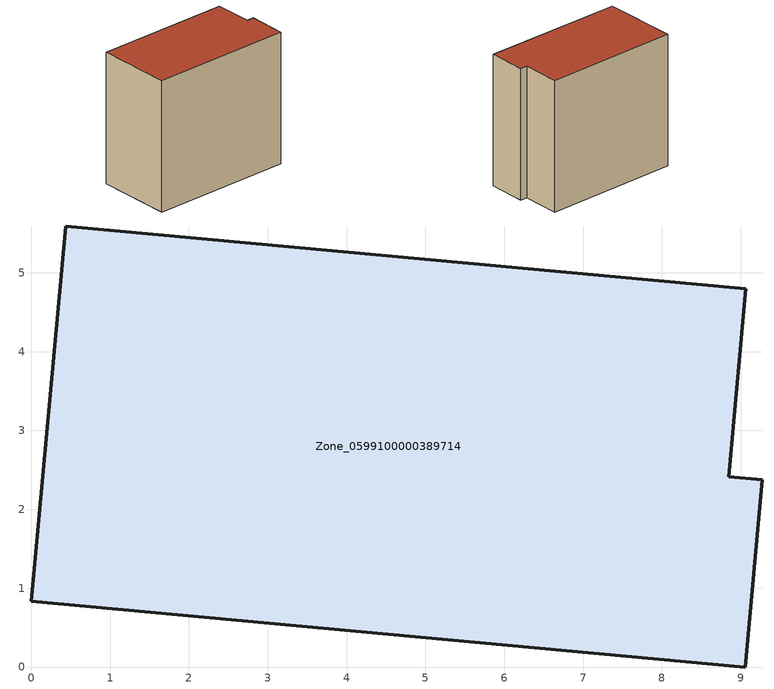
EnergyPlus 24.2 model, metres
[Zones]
Zone_0599100000389714
 floor ground (C_G): 0,0.83 0.43,5.59 9.06,4.8 8.84,2.41 9.27,2.38 9.06,0 z0
 wall outside (C_F): 0.43,5.59 0,0.83 9.06,0 9.27,2.38 8.84,2.41 9.06,4.8 0.43,5.59 z0:8.42
 roof outside (C_R): 0,0.83 9.06,0 9.27,2.38 8.84,2.41 9.06,4.8 0.43,5.59 z8.42
[BUILDING]
Pand.0599100000389714: North Axis=0; Terrain=City; Loads Convergence Tolerance Value=0.04; Temperature Convergence Tolerance Value=0.4; Solar Distribution=FullExterior; Maximum Number of Warmup Days=25; Minimum Number of Warmup Days=1
[Site:Location]
Rotterdam.The.Hague.AP_ZH_NLD Design_Conditions: Latitude=51.96; Longitude=4.45; Time Zone=1; Elevation=-4.5
[SITE:GROUNDTEMPERATURE:BUILDINGSURFACE]
18, 18, 18, 18, 18, 18, 18, 18, 18, 18, 18, 18
[MATERIAL] Thermal Absorptance=0.9; Solar Absorptance=0.7; Visible Absorptance=0.7
Name | Roughness | Thickness | Conductivity | Density | Specific Heat
G.TI.1992-2005 | MediumSmooth | 0.15 | 0.06 | 540 | 1210
F.TI.1992-2005 | Rough | 0.3 | 0.12 | 1920 | 840
R.TI.1992-2005 | MediumRough | 0.2 | 0.08 | 1500 | 1000
[CONSTRUCTION]
C_G: G.TI.1992-2005
C_F: F.TI.1992-2005
C_R: R.TI.1992-2005
[ZONE]
Zone_0599100000389714: Type=1; Multiplier=1; Ceiling Height=Autocalculate; Volume=Autocalculate; Floor Area=autocalculate; Part of Total Floor Area=Yes
[ZONEINFILTRATION:DESIGNFLOWRATE]
Infil_Zone_0599100000389714: Zone or ZoneList or Space or SpaceList=Zone_0599100000389714; Schedule=AlwaysOn; Design Flow Rate Calculation Method=Flow/Area; Flow Rate per Floor Area=0.0015; Constant Term Coefficient=1; Temperature Term Coefficient=0; Velocity Term Coefficient=0; Velocity Squared Term Coefficient=0
[HVACTEMPLATE:ZONE:IDEALLOADSAIRSYSTEM]
Zone_0599100000389714: Maximum Heating Supply Air Temperature=50; Minimum Cooling Supply Air Temperature=13; Maximum Heating Supply Air Humidity Ratio=0.0156; Minimum Cooling Supply Air Humidity Ratio=0.0077; Heating Limit=NoLimit; Cooling Limit=NoLimit; Dehumidification Control Type=ConstantSensibleHeatRatio; Cooling Sensible Heat Ratio=0.7; Dehumidification Setpoint=60; Humidification Control Type=None; Humidification Setpoint=30; Outdoor Air Method=None; Outdoor Air Flow Rate per Person=0.00944; Outdoor Air Flow Rate per Zone Floor Area=0; Outdoor Air Flow Rate per Zone=0; Demand Controlled Ventilation Type=None; Outdoor Air Economizer Type=NoEconomizer; Heat Recovery Type=None; Sensible Heat Recovery Effectiveness=0.7; Latent Heat Recovery Effectiveness=0.65
[ZONECONTROL:THERMOSTAT]
ThermostatControl_Zone_0599100000389714: Zone or ZoneList=Zone_0599100000389714; Control Type Schedule=DualSetpointControlType; Control 1=Thermostat_Zone_0599100000389714; Temperature Difference Between Cutout And Setpoint=0
[THERMOSTATSETPOINT:DUALSETPOINT]
Thermostat_Zone_0599100000389714: Heating Setpoint Temperature Schedule=HeatingSetpoint_Zone_0599100000389714; Cooling Setpoint Temperature Schedule=CoolingSetpoint_Zone_0599100000389714
[SCHEDULE:COMPACT]
HeatingSetpoint_Zone_0599100000389714: Through: 12/31, For: AllDays, Until: 24:00, 21
CoolingSetpoint_Zone_0599100000389714: Through: 12/31, For: AllDays, Until: 24:00, 24
DualSetpointControlType: Through: 12/31, For: AllDays, Until: 24:00, 4
AlwaysOn: Through: 12/31, For: AllDays, Until: 24:00, 1
